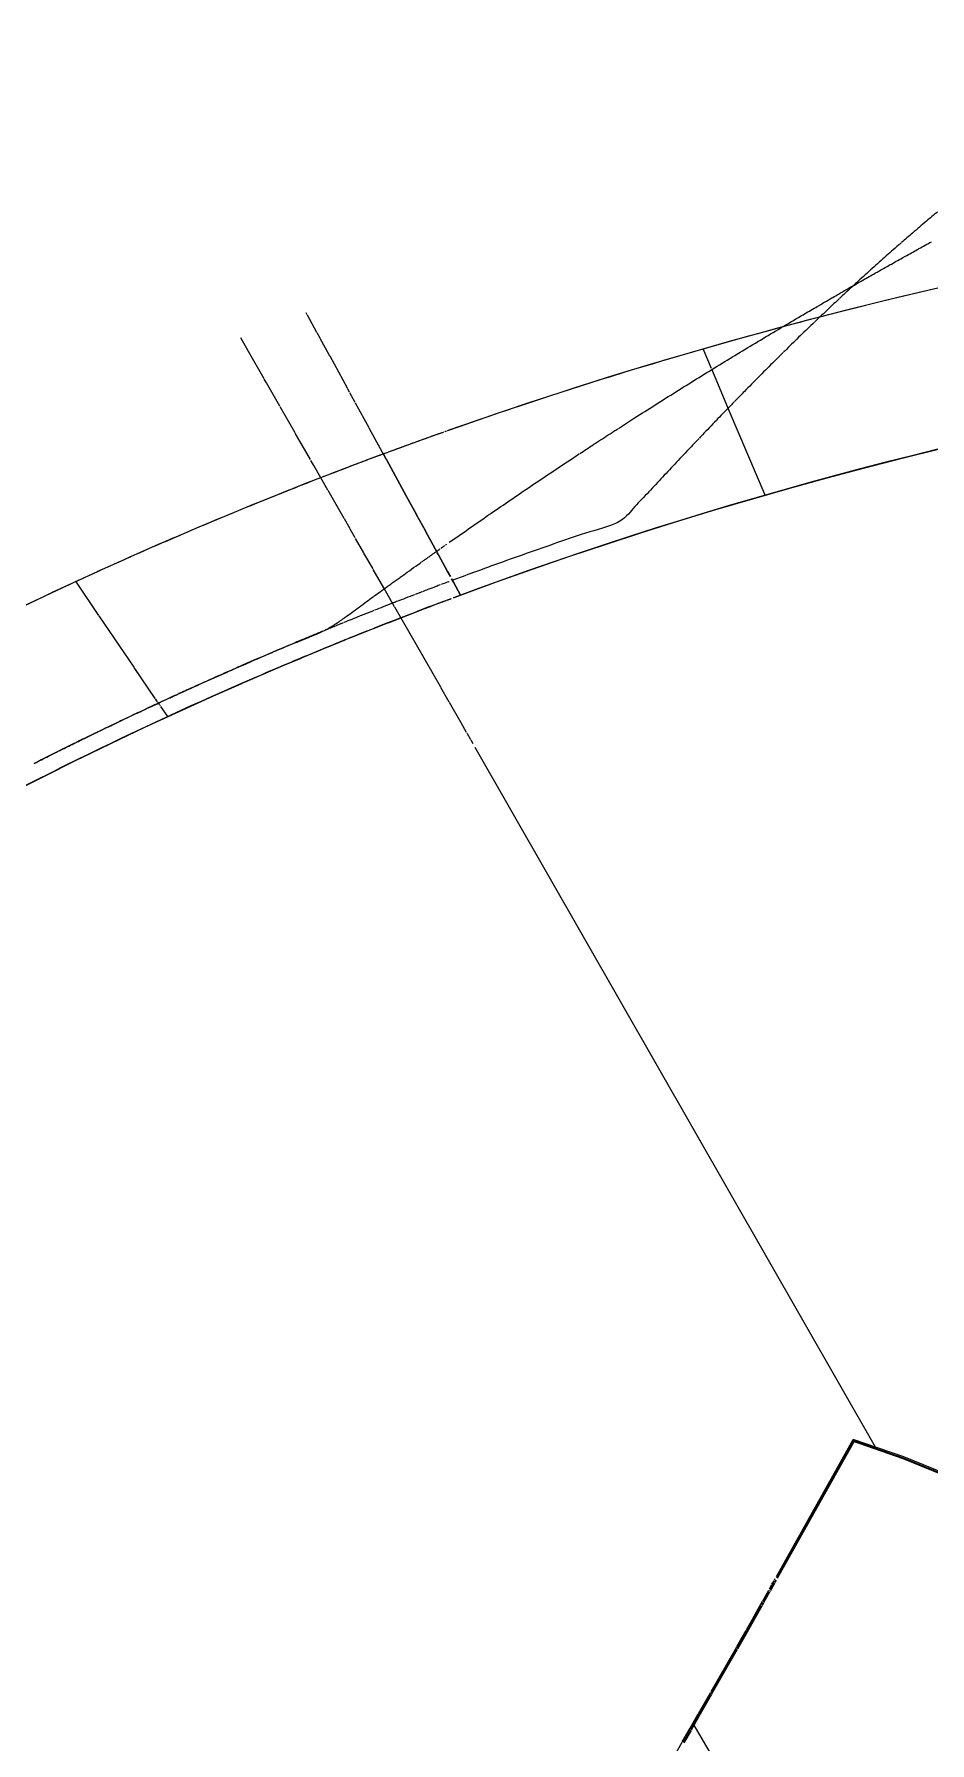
# Model space of a CAD drawing. Header units: millimetres. Extents: x -35445 to 232012, y -57203 to 42724.
# Drawn here: x 156900 to 167959, y 19925 to 41026 of the extents above; entities that cross this region are included whole.
import ezdxf

# ---------------------------------------------------------------- set-up
doc = ezdxf.new("R2010")
doc.units = ezdxf.units.MM
doc.layers.add('C-TOPO', color=7, linetype='Continuous', lineweight=9)
doc.layers.add('C-TOPO-MINR', color=7, linetype='Continuous', lineweight=9)

msp = doc.modelspace()

# ---------------------------------------------------------------- linework, layer by layer
at = {"color": 50, "lineweight": 9}
for p, q in [((160273, 37559), (160259, 37585)), ((160391, 37343), (160275, 37555)), ((159548, 37107), (159450, 37278)), ((160431, 37271), (160394, 37338)), ((160542, 37068), (160431, 37270)), ((159739, 36772), (159548, 37107)), ((160550, 37053), (160542, 37068)), ((160767, 36656), (160553, 37048)), ((159768, 36721), (159742, 36767)), ((159934, 36431), (159769, 36721)), ((160795, 36604), (160769, 36652)), ((160818, 36562), (160798, 36599)), ((160864, 36478), (160818, 36562)), ((160122, 36103), (159938, 36424)), ((161035, 36165), (160868, 36471)), ((160311, 35772), (160124, 36100)), ((161247, 35777), (161038, 36160)), ((161884, 36086), (161815, 36062)), ((161888, 36088), (161820, 36063)), ((161925, 36101), (161888, 36088)), ((161936, 36105), (161893, 36089)), ((161948, 36109), (161933, 36104)), ((161953, 36111), (161938, 36105)), ((161976, 36119), (161969, 36116)), ((161982, 36121), (161972, 36117)), ((161986, 36122), (161976, 36119)), ((161467, 35936), (161271, 35864)), ((161635, 35997), (161475, 35939)), ((161743, 36036), (161726, 36030)), ((161801, 36057), (161740, 36035)), ((161797, 36055), (161745, 36036)), ((161810, 36060), (161801, 36057)), ((161813, 36061), (161802, 36057)), ((160352, 35701), (160316, 35763)), ((160527, 35394), (160353, 35699)), ((160803, 35688), (160747, 35667)), ((160988, 35758), (160807, 35690)), ((161212, 35842), (160993, 35760)), ((161265, 35862), (161212, 35842)), ((161212, 35842), (161247, 35777)), ((161247, 35777), (161212, 35842)), ((161250, 35772), (161498, 35318)), ((161498, 35318), (161250, 35772)), ((161498, 35318), (161250, 35772)), ((160104, 35417), (160029, 35387)), ((160728, 35044), (160531, 35389)), ((161499, 35317), (161621, 35093)), ((161621, 35093), (161499, 35317)), ((161621, 35093), (161499, 35317)), ((159292, 35088), (159270, 35078)), ((159619, 35222), (159611, 35219)), ((160800, 34918), (160730, 35040)), ((161622, 35091), (161731, 34891)), ((161731, 34891), (161622, 35091)), ((161731, 34891), (161622, 35091)), ((160863, 34808), (160802, 34914)), ((161732, 34889), (161876, 34626)), ((161876, 34626), (161732, 34889)), ((161876, 34626), (161732, 34889)), ((160970, 34621), (160869, 34798)), ((161084, 34422), (160972, 34617)), ((161878, 34623), (161890, 34601)), ((161890, 34601), (161878, 34623)), ((161890, 34601), (161878, 34623)), ((158011, 34536), (157675, 34385)), ((158093, 34573), (158015, 34538)), ((161218, 34188), (161087, 34416)), ((161892, 34596), (161922, 34543)), ((161922, 34543), (161892, 34596)), ((161922, 34543), (161892, 34596)), ((161923, 34541), (162004, 34392)), ((162004, 34392), (161923, 34541)), ((162004, 34392), (161923, 34541)), ((157419, 34260), (157415, 34266)), ((157700, 33847), (157421, 34258)), ((161351, 33955), (161218, 34188)), ((162004, 34391), (162020, 34364)), ((162020, 34364), (162004, 34391)), ((162020, 34364), (162004, 34391)), ((162022, 34360), (162039, 34328)), ((162039, 34328), (162022, 34360)), ((162039, 34328), (162022, 34360)), ((158134, 33209), (157702, 33844)), ((158395, 32824), (158135, 33207)), ((158425, 32779), (158398, 32820)), ((158444, 32752), (158428, 32776)), ((158453, 32738), (158447, 32747)), ((158460, 32728), (158455, 32735))]:
    msp.add_line(p, q, dxfattribs=at)
at = {"color": 254, "lineweight": 9}
for p, q in [((165263, 36896), (165161, 37139)), ((161833, 33974), (161788, 33957)), ((161896, 33998), (161838, 33976)), ((161839, 33977), (161943, 34016)), ((161940, 34015), (161901, 34000)), ((161980, 34030), (161942, 34016)), ((161945, 34017), (161983, 34031)), ((161985, 34032), (161991, 34034)), ((162023, 34046), (161996, 34036)), ((162000, 34037), (162031, 34049)), ((162048, 34055), (162032, 34049)), ((162035, 34050), (162050, 34056)), ((161920, 32961), (161354, 33951)), ((161781, 33955), (161791, 33958)), ((161794, 33960), (161830, 33973)), ((160746, 33549), (160843, 33588)), ((160845, 33588), (161099, 33690)), ((161101, 33691), (161267, 33756)), ((160510, 33453), (160739, 33546)), ((160529, 33460), (160510, 33453)), ((162025, 32778), (161921, 32959)), ((158549, 32598), (158463, 32723)), ((162171, 32522), (162027, 32773)), ((162240, 32402), (162171, 32521)), ((162248, 32388), (162243, 32396)), ((162287, 32320), (162249, 32385)), ((162292, 32311), (162287, 32319)), ((162320, 32262), (162294, 32306))]:
    msp.add_line(p, q, dxfattribs=at)
at = {"color": 9, "lineweight": 9}
for p, q in [((165487, 36368), (165266, 36891)), ((162055, 34299), (162077, 34258)), ((162077, 34258), (162055, 34299)), ((162077, 34258), (162055, 34299))]:
    msp.add_line(p, q, dxfattribs=at)
at = {"color": 252, "lineweight": 9}
for p, q in [((165925, 35334), (165487, 36368)), ((162077, 34258), (162164, 34099)), ((162164, 34099), (162077, 34258)), ((162164, 34099), (162077, 34258)), ((162078, 34067), (162164, 34099)), ((167289, 23578), (162346, 32217))]:
    msp.add_line(p, q, dxfattribs=at)
for points in [[(173394, 38860, 0), (172891, 38791, 0), (172388, 38717, 0), (171887, 38638, 0), (171387, 38556, 0), (170887, 38469, 0), (170389, 38377, 0), (169892, 38282, 0), (169397, 38182, 0), (168902, 38078, 0), (168409, 37970, 0), (167917, 37857, 0), (167427, 37740, 0), (166939, 37619, 0), (166624, 37539, 0)], [(162164, 34099, 0), (162609, 34261, 0), (163055, 34420, 0), (163503, 34574, 0), (163953, 34725, 0), (164405, 34872, 0), (164859, 35015, 0), (165315, 35155, 0), (165772, 35290, 0), (166231, 35421, 0), (166692, 35548, 0), (167155, 35672, 0), (167619, 35791, 0), (168084, 35906, 0)]]:
    msp.add_polyline3d(points, dxfattribs=at)
at = {"color": 254, "lineweight": 9}
for points in [[(166127, 37408, 0), (165966, 37364, 0), (165482, 37230, 0), (165000, 37093, 0), (164520, 36951, 0), (164041, 36805, 0), (163565, 36654, 0), (163090, 36500, 0), (162617, 36341, 0), (162147, 36179, 0), (162003, 36128, 0)], [(161272, 33758, 0), (161282, 33762, 0), (161722, 33932, 0), (161781, 33955, 0)], [(160203, 33325, 0), (160409, 33411, 0), (160507, 33451, 0)], [(159469, 33011, 0), (159545, 33044, 0), (159976, 33229, 0), (160196, 33322, 0)], [(157482, 32091, 0), (157845, 32267, 0), (158266, 32467, 0), (158690, 32663, 0), (159116, 32855, 0), (159464, 33009, 0)], [(156155, 31415, 0), (156187, 31432, 0), (156597, 31646, 0), (157011, 31856, 0), (157427, 32063, 0), (157479, 32089, 0)]]:
    msp.add_polyline3d(points, dxfattribs=at)
at = {"color": 9, "lineweight": 9}
msp.add_polyline3d([(166624, 37539, 0), (166451, 37494, 0), (166127, 37408, 0)], dxfattribs=at)
at = {"color": 50, "lineweight": 9}
for points in [[(161739, 36034, 0), (161678, 36012, 0), (161642, 35999, 0)], [(160740, 35664, 0), (160285, 35489, 0), (160108, 35419, 0)], [(160026, 35386, 0), (159826, 35306, 0), (159622, 35224, 0)], [(159269, 35078, 0), (158914, 34929, 0), (158516, 34758, 0)], [(159605, 35217, 0), (159368, 35119, 0), (159270, 35078, 0)], [(158513, 34757, 0), (158461, 34735, 0), (158099, 34575, 0)], [(157673, 34384, 0), (157564, 34334, 0), (157130, 34134, 0)], [(157130, 34134, 0), (157119, 34128, 0), (156677, 33918, 0), (156237, 33705, 0), (156093, 33634, 0)]]:
    msp.add_polyline3d(points, dxfattribs=at)
at = {"color": 252, "lineweight": 9}
for start_param, end_param in [(0.161265, 1.875222), (2.582873, 4.642749)]:
    msp.add_ellipse((181219, -765), major_axis=(48731, 0), ratio=0.823831, start_param=start_param, end_param=end_param, dxfattribs=at)
at = {"color": 27, "lineweight": 9}
msp.add_ellipse((181219, -765), major_axis=(46411, 0), ratio=0.823831, start_param=0.161265, end_param=1.995949, dxfattribs=at)
at = {"color": 254, "lineweight": 9}
for major_axis, start_param, end_param in [((48731, 0), 1.886399, 1.976215), ((46411, 0), 2.002828, 2.01518), ((46411, 0), 2.019284, 2.027668), ((46411, 0), 2.015248, 2.019191), ((46411, 0), 2.033392, 2.040858), ((46411, 0), 2.027843, 2.032775), ((46411, 0), 2.047118, 2.058645), ((46411, 0), 2.040966, 2.046987), ((46411, 0), 2.05872, 2.107752), ((46411, 0), 2.107807, 2.141387)]:
    msp.add_ellipse((181219, -765), major_axis=major_axis, ratio=0.823831, start_param=start_param, end_param=end_param, dxfattribs=at)
at = {"color": 9, "lineweight": 9}
msp.add_ellipse((181219, -765), major_axis=(48731, 0), ratio=0.823831, start_param=1.875222, end_param=1.886399, dxfattribs=at)
at = {"color": 50, "lineweight": 9}
for start_param, end_param in [(1.988157, 1.992533), (1.984426, 1.987989), (1.982426, 1.984269), (2.003874, 2.014492), (1.998934, 2.003843), (1.992663, 1.998832), (2.014588, 2.02076), (2.02082, 2.030316), (2.03803, 2.055318), (2.030389, 2.03749), (2.055376, 2.065335), (2.065409, 2.075084), (2.081127, 2.112616), (2.075097, 2.080999)]:
    msp.add_ellipse((181219, -765), major_axis=(48731, 0), ratio=0.823831, start_param=start_param, end_param=end_param, dxfattribs=at)
at = {"color": 41, "lineweight": 25}
for points, knots in [([(168052, 38830), (168007, 38793), (167905, 38707), (167757, 38581), (167654, 38492), (167608, 38452)], [0.644436509, 0.644436509, 0.644436509, 0.644436509, 0.646575342, 0.649315068, 0.651496825, 0.651496825, 0.651496825, 0.651496825]), ([(167603, 38448), (167593, 38439), (167525, 38380), (167400, 38270), (167283, 38165), (167224, 38112), (167223, 38111)], [0.651577891, 0.651577891, 0.651577891, 0.651577891, 0.652054795, 0.654794521, 0.657534247, 0.657596737, 0.657596737, 0.657596737, 0.657596737]), ([(167485, 38188), (167511, 38203), (167562, 38232), (167614, 38260), (167639, 38274)], [0.284037195, 0.284037195, 0.284037195, 0.284037195, 0.284931507, 0.285784145, 0.285784145, 0.285784145, 0.285784145]), ([(167658, 38285), (167706, 38312), (167759, 38341), (167811, 38370), (167814, 38372)], [0.285999117, 0.285999117, 0.285999117, 0.285999117, 0.287671233, 0.287783473, 0.287783473, 0.287783473, 0.287783473]), ([(167222, 38110), (167166, 38059), (167096, 37995), (167025, 37931), (167011, 37918)], [0.657622155, 0.657622155, 0.657622155, 0.657622155, 0.660273973, 0.660953835, 0.660953835, 0.660953835, 0.660953835]), ([(167297, 38082), (167305, 38087), (167358, 38117), (167411, 38147), (167456, 38172)], [0.281919374, 0.281919374, 0.281919374, 0.281919374, 0.282191781, 0.283708616, 0.283708616, 0.283708616, 0.283708616]), ([(166761, 37775), (166785, 37789), (166841, 37822), (166898, 37854), (166930, 37873)], [0.27591741, 0.27591741, 0.27591741, 0.27591741, 0.276712329, 0.277804746, 0.277804746, 0.277804746, 0.277804746]), ([(166977, 37900), (167010, 37919), (167055, 37945), (167100, 37971), (167112, 37977)], [0.27832259, 0.27832259, 0.27832259, 0.27832259, 0.279452055, 0.279834087, 0.279834087, 0.279834087, 0.279834087]), ([(164114, 36158), (164180, 36202), (164332, 36299), (164569, 36450), (164824, 36610), (165078, 36769), (165332, 36925), (165585, 37079), (165837, 37231), (166087, 37381), (166279, 37494), (166387, 37558), (166413, 37573)], [0.24716956, 0.24716956, 0.24716956, 0.24716956, 0.24931507, 0.25205479, 0.25479452, 0.25753425, 0.26027397, 0.2630137, 0.26575342, 0.26849315, 0.27123288, 0.27206589, 0.27206589, 0.27206589, 0.27206589]), ([(166843, 37762), (166798, 37720), (166696, 37624), (166595, 37528), (166538, 37474)], [0.663615583, 0.663615583, 0.663615583, 0.663615583, 0.665753425, 0.66843066, 0.66843066, 0.66843066, 0.66843066]), ([(166569, 37664), (166575, 37667), (166584, 37673), (166594, 37679), (166598, 37681)], [0.2737979013, 0.2737979013, 0.2737979013, 0.2737979013, 0.2739726027, 0.2741192246, 0.2741192246, 0.2741192246, 0.2741192246]), ([(166535, 37471), (166535, 37471), (166477, 37415), (166361, 37304), (166234, 37180), (166165, 37111), (166154, 37100)], [0.668483866, 0.668483866, 0.668483866, 0.668483866, 0.668493151, 0.671232877, 0.673972603, 0.674521525, 0.674521525, 0.674521525, 0.674521525]), ([(166148, 37095), (166104, 37051), (166002, 36950), (165842, 36790), (165688, 36633), (165590, 36533), (165551, 36493)], [0.674603964, 0.674603964, 0.674603964, 0.674603964, 0.676712329, 0.679452055, 0.682191781, 0.684079659, 0.684079659, 0.684079659, 0.684079659]), ([(165399, 36336), (165374, 36310), (165349, 36284), (165324, 36258), (165324, 36258)], [0.686487198, 0.686487198, 0.686487198, 0.686487198, 0.687671233, 0.687690967, 0.687690967, 0.687690967, 0.687690967]), ([(165549, 36491), (165532, 36473), (165482, 36422), (165432, 36370), (165399, 36336)], [0.684106493, 0.684106493, 0.684106493, 0.684106493, 0.684931507, 0.686487198, 0.686487198, 0.686487198, 0.686487198]), ([(163870, 36000), (163933, 36041), (164012, 36092), (164091, 36143), (164107, 36154)], [0.24455854, 0.24455854, 0.24455854, 0.24455854, 0.246575342, 0.247094116, 0.247094116, 0.247094116, 0.247094116]), ([(165323, 36257), (165266, 36198), (165196, 36125), (165127, 36051), (165114, 36038)], [0.687694668, 0.687694668, 0.687694668, 0.687694668, 0.690410959, 0.691035568, 0.691035568, 0.691035568, 0.691035568]), ([(163636, 35847), (163692, 35884), (163752, 35923), (163813, 35963), (163819, 35967)], [0.242060446, 0.242060446, 0.242060446, 0.242060446, 0.243835616, 0.244008722, 0.244008722, 0.244008722, 0.244008722]), ([(162544, 35111), (162622, 35165), (162786, 35277), (163034, 35446), (163290, 35618), (163489, 35750), (163603, 35825), (163631, 35844)], [0.23036335, 0.23036335, 0.23036335, 0.23036335, 0.23287671, 0.23561644, 0.23835616, 0.24109589, 0.24200434, 0.24200434, 0.24200434, 0.24200434]), ([(162026, 34751), (162107, 34807), (162268, 34920), (162430, 35033), (162511, 35089)], [0.22478798, 0.22478798, 0.22478798, 0.22478798, 0.22739726, 0.230010194, 0.230010194, 0.230010194, 0.230010194]), ([(162515, 35091), (162518, 35093), (162527, 35099), (162536, 35106), (162543, 35110)], [0.2300511069, 0.2300511069, 0.2300511069, 0.2300511069, 0.2301369863, 0.2303453578, 0.2303453578, 0.2303453578, 0.2303453578]), ([(162433, 34417), (162338, 34382), (162212, 34336), (162087, 34290), (162056, 34278)], [0.718537151, 0.718537151, 0.718537151, 0.718537151, 0.720547945, 0.721197303, 0.721197303, 0.721197303, 0.721197303]), ([(161090, 34082), (161145, 34121), (161212, 34170), (161279, 34218), (161291, 34227)], [0.214644911, 0.214644911, 0.214644911, 0.214644911, 0.216438356, 0.216829854, 0.216829854, 0.216829854, 0.216829854]), ([(160821, 33884), (160882, 33929), (160971, 33994), (161059, 34059), (161087, 34079)], [0.211694116, 0.211694116, 0.211694116, 0.211694116, 0.21369863, 0.214609679, 0.214609679, 0.214609679, 0.214609679]), ([(159919, 33425), (159895, 33415), (159746, 33351), (159555, 33269), (159387, 33195), (159345, 33176)], [0.736484444, 0.736484444, 0.736484444, 0.736484444, 0.736986301, 0.739726027, 0.740656811, 0.740656811, 0.740656811, 0.740656811]), ([(159345, 33176), (159465, 33229), (159633, 33302), (159799, 33375), (159847, 33395)], [0.200164449, 0.200164449, 0.200164449, 0.200164449, 0.202739726, 0.203775757, 0.203775757, 0.203775757, 0.203775757]), ([(158901, 32978), (158915, 32985), (159054, 33048), (159200, 33113), (159333, 33171), (159339, 33174)], [0.196962719, 0.196962719, 0.196962719, 0.196962719, 0.197260274, 0.2, 0.200124592, 0.200124592, 0.200124592, 0.200124592]), ([(159339, 33174), (159258, 33138), (159112, 33073), (158966, 33008), (158901, 32978)], [0.740696289, 0.740696289, 0.740696289, 0.740696289, 0.742465753, 0.743906605, 0.743906605, 0.743906605, 0.743906605]), ([(158900, 32978), (158841, 32952), (158761, 32915), (158682, 32879), (158660, 32869)], [0.743912594, 0.743912594, 0.743912594, 0.743912594, 0.745205479, 0.745676106, 0.745676106, 0.745676106, 0.745676106])]:
    msp.add_open_spline(points, degree=3, knots=knots, dxfattribs=at)
for points in [[(167825, 38378), (167876, 38406), (167928, 38435), (167979, 38463)], [(167133, 37989), (167183, 38018), (167233, 38046), (167282, 38074)], [(166749, 37769), (166753, 37771), (166757, 37773), (166761, 37775)], [(166930, 37873), (166937, 37877), (166943, 37881), (166949, 37884)], [(166949, 37884), (166958, 37889), (166968, 37895), (166977, 37900)], [(166413, 37573), (166465, 37603), (166517, 37634), (166569, 37664)], [(166598, 37681), (166618, 37692), (166637, 37704), (166657, 37715)], [(166660, 37717), (166690, 37734), (166719, 37752), (166749, 37769)], [(163820, 35967), (163836, 35978), (163853, 35989), (163870, 36000)], [(159852, 33398), (159874, 33407), (159896, 33417), (159918, 33426)], [(159923, 33428), (159964, 33445), (160005, 33463), (160046, 33480)], [(160044, 33478), (160004, 33461), (159964, 33444), (159924, 33427)], [(158660, 32869), (158740, 32906), (158820, 32942), (158900, 32978)]]:
    msp.add_open_spline(points, degree=3, dxfattribs=at)
at = {"color": 40, "lineweight": 25}
for points in [[(167639, 38274), (167645, 38278), (167651, 38281), (167658, 38285)], [(167814, 38372), (167817, 38374), (167821, 38376), (167825, 38378)], [(167112, 37977), (167119, 37981), (167126, 37985), (167133, 37989)], [(167282, 38074), (167287, 38077), (167292, 38080), (167297, 38082)], [(167456, 38172), (167465, 38177), (167475, 38183), (167485, 38188)]]:
    msp.add_open_spline(points, degree=3, dxfattribs=at)
for points, knots in [([(167011, 37918), (166968, 37878), (166913, 37827), (166858, 37776), (166847, 37765)], [0.660953835, 0.660953835, 0.660953835, 0.660953835, 0.663013699, 0.663555928, 0.663555928, 0.663555928, 0.663555928]), ([(165109, 36033), (165066, 35988), (164966, 35883), (164809, 35716), (164637, 35534), (164469, 35350), (164289, 35170), (164152, 34980), (163692, 34867), (163319, 34730), (162924, 34595), (162631, 34489), (162467, 34430), (162433, 34417)], [0.69110932, 0.69110932, 0.69110932, 0.69110932, 0.69315068, 0.69589041, 0.69863014, 0.70136986, 0.70410959, 0.70684932, 0.70958904, 0.71232877, 0.71506849, 0.71780822, 0.71853715, 0.71853715, 0.71853715, 0.71853715])]:
    msp.add_open_spline(points, degree=3, knots=knots, dxfattribs=at)
at = {"color": 10, "lineweight": 25}
for points in [[(161820, 34606), (161823, 34608), (161826, 34610), (161829, 34612)], [(161830, 34613), (161841, 34620), (161853, 34628), (161864, 34636)], [(161867, 34638), (161881, 34649), (161896, 34659), (161911, 34669)], [(161920, 34676), (161929, 34682), (161938, 34689), (161947, 34695)], [(161952, 34699), (161959, 34703), (161965, 34708), (161972, 34712)], [(161978, 34717), (161984, 34721), (161990, 34726), (161996, 34730)], [(161612, 34458), (161636, 34474), (161660, 34491), (161683, 34508)], [(161691, 34513), (161701, 34521), (161712, 34528), (161722, 34536)], [(161765, 34566), (161779, 34576), (161792, 34586), (161806, 34595)], [(161808, 34597), (161811, 34599), (161814, 34601), (161817, 34603)], [(161322, 34249), (161354, 34272), (161386, 34295), (161418, 34318)], [(157912, 32519), (157901, 32513), (157889, 32508), (157878, 32502)], [(157878, 32502), (157889, 32508), (157900, 32513), (157911, 32518)], [(157498, 32318), (157464, 32302), (157430, 32285), (157397, 32268)], [(157498, 32318), (157563, 32350), (157628, 32381), (157692, 32413)], [(157234, 32188), (157123, 32133), (157013, 32077), (156902, 32021)], [(157211, 32177), (157263, 32202), (157316, 32228), (157368, 32254)]]:
    msp.add_open_spline(points, degree=3, dxfattribs=at)
for points, knots in [([(161419, 34319), (161448, 34340), (161512, 34386), (161577, 34432), (161612, 34457)], [0.218220987, 0.218220987, 0.218220987, 0.218220987, 0.219178082, 0.220311209, 0.220311209, 0.220311209, 0.220311209]), ([(161725, 34538), (161737, 34546), (161749, 34555), (161761, 34564), (161762, 34564)], [0.2215420466, 0.2215420466, 0.2215420466, 0.2215420466, 0.2219178082, 0.2219365428, 0.2219365428, 0.2219365428, 0.2219365428]), ([(157874, 32500), (157789, 32460), (157664, 32399), (157539, 32338), (157498, 32318)], [0.751515787, 0.751515787, 0.751515787, 0.751515787, 0.753424658, 0.754336219, 0.754336219, 0.754336219, 0.754336219]), ([(157695, 32414), (157735, 32434), (157795, 32462), (157855, 32491), (157874, 32500)], [0.188146014, 0.188146014, 0.188146014, 0.188146014, 0.189041096, 0.189467154, 0.189467154, 0.189467154, 0.189467154]), ([(157370, 32255), (157395, 32268), (157438, 32289), (157481, 32310), (157498, 32318)], [0.1857350157, 0.1857350157, 0.1857350157, 0.1857350157, 0.1863013699, 0.1866881598, 0.1866881598, 0.1866881598, 0.1866881598]), ([(156902, 32021), (156961, 32051), (157062, 32102), (157164, 32153), (157206, 32174)], [0.18223989, 0.18223989, 0.18223989, 0.18223989, 0.183561644, 0.18451545, 0.18451545, 0.18451545, 0.18451545]), ([(157391, 32266), (157346, 32243), (157295, 32218), (157244, 32193), (157237, 32189)], [0.755142204, 0.755142204, 0.755142204, 0.755142204, 0.756164384, 0.75630581, 0.75630581, 0.75630581, 0.75630581])]:
    msp.add_open_spline(points, degree=3, knots=knots, dxfattribs=at)
at = {"color": 255, "lineweight": 25}
for points in [[(161291, 34227), (161300, 34233), (161309, 34239), (161317, 34246)], [(161915, 34225), (161898, 34219), (161882, 34213), (161865, 34206)], [(161999, 34257), (161975, 34248), (161951, 34239), (161927, 34230)], [(162013, 34262), (162011, 34261), (162009, 34261), (162007, 34260)], [(162023, 34266), (162020, 34265), (162017, 34264), (162014, 34263)], [(161317, 33996), (161246, 33968), (161175, 33940), (161103, 33912)], [(161346, 34007), (161337, 34004), (161329, 34000), (161321, 33997)], [(161650, 34125), (161634, 34119), (161619, 34113), (161603, 34106)], [(161688, 34139), (161677, 34135), (161665, 34130), (161653, 34126)], [(160609, 33735), (160651, 33761), (160689, 33788), (160727, 33816)], [(160923, 33840), (160857, 33813), (160790, 33786), (160724, 33760)], [(160205, 33543), (160259, 33564), (160313, 33585), (160365, 33607)], [(160508, 33671), (160482, 33661), (160457, 33650), (160431, 33640)], [(160574, 33698), (160553, 33690), (160533, 33682), (160513, 33673)], [(160518, 33680), (160550, 33698), (160580, 33716), (160608, 33734)], [(160715, 33756), (160705, 33752), (160695, 33748), (160685, 33744)], [(160204, 33545), (160150, 33523), (160097, 33500), (160044, 33478)], [(158660, 32869), (158646, 32863), (158632, 32856), (158618, 32850)], [(158618, 32850), (158632, 32856), (158646, 32863), (158660, 32869)], [(157911, 32518), (158002, 32561), (158092, 32604), (158183, 32647)]]:
    msp.add_open_spline(points, degree=3, dxfattribs=at)
for points, knots in [([(161858, 34204), (161826, 34191), (161771, 34171), (161716, 34150), (161694, 34141)], [0.722600273, 0.722600273, 0.722600273, 0.722600273, 0.723287671, 0.723764994, 0.723764994, 0.723764994, 0.723764994]), ([(161598, 34104), (161524, 34076), (161441, 34044), (161359, 34012), (161350, 34009)], [0.724447082, 0.724447082, 0.724447082, 0.724447082, 0.726027397, 0.726207169, 0.726207169, 0.726207169, 0.726207169]), ([(160729, 33817), (160737, 33823), (160768, 33846), (160799, 33868), (160821, 33884)], [0.210686692, 0.210686692, 0.210686692, 0.210686692, 0.210958904, 0.211694116, 0.211694116, 0.211694116, 0.211694116]), ([(161095, 33908), (161060, 33895), (161004, 33872), (160948, 33850), (160926, 33841)], [0.728027649, 0.728027649, 0.728027649, 0.728027649, 0.728767123, 0.729235715, 0.729235715, 0.729235715, 0.729235715]), ([(160427, 33638), (160361, 33611), (160287, 33580), (160213, 33549), (160205, 33546)], [0.732813601, 0.732813601, 0.732813601, 0.732813601, 0.734246575, 0.734415328, 0.734415328, 0.734415328, 0.734415328]), ([(160367, 33608), (160405, 33624), (160455, 33647), (160500, 33671), (160513, 33678)], [0.207407339, 0.207407339, 0.207407339, 0.207407339, 0.208219178, 0.208545654, 0.208545654, 0.208545654, 0.208545654]), ([(160683, 33743), (160658, 33733), (160622, 33718), (160587, 33703), (160575, 33699)], [0.7309786002, 0.7309786002, 0.7309786002, 0.7309786002, 0.7315068493, 0.7317493033, 0.7317493033, 0.7317493033, 0.7317493033]), ([(160046, 33480), (160060, 33485), (160112, 33506), (160165, 33527), (160204, 33542)], [0.205189762, 0.205189762, 0.205189762, 0.205189762, 0.205479452, 0.206269498, 0.206269498, 0.206269498, 0.206269498]), ([(158616, 32849), (158528, 32808), (158318, 32711), (158083, 32600), (157936, 32530), (157912, 32519)], [0.746003604, 0.746003604, 0.746003604, 0.746003604, 0.747945205, 0.750684932, 0.751232615, 0.751232615, 0.751232615, 0.751232615]), ([(158187, 32649), (158188, 32649), (158241, 32675), (158295, 32700), (158348, 32724)], [0.191767446, 0.191767446, 0.191767446, 0.191767446, 0.191780822, 0.192941834, 0.192941834, 0.192941834, 0.192941834]), ([(158349, 32725), (158420, 32758), (158510, 32800), (158599, 32841), (158616, 32849)], [0.19294871, 0.19294871, 0.19294871, 0.19294871, 0.194520548, 0.194896678, 0.194896678, 0.194896678, 0.194896678])]:
    msp.add_open_spline(points, degree=3, knots=knots, dxfattribs=at)
at = {"layer": 'C-TOPO'}
for p, q in [((166064, 21979), (167013, 23672)), ((167483, 23511), (167013, 23672)), ((167638, 23458), (167483, 23511)), ((168256, 23205), (167638, 23458)), ((166039, 21934), (166051, 21956)), ((165896, 21679), (165970, 21812)), ((165978, 21826), (166009, 21881)), ((166010, 21883), (166035, 21927)), ((165804, 21515), (165893, 21674)), ((165689, 21313), (165573, 21110)), ((165712, 21354), (165692, 21319)), ((165804, 21515), (165712, 21355)), ((165570, 21105), (165255, 20554)), ((165252, 20548), (165100, 20283)), ((165001, 20107), (165100, 20283)), ((164903, 19936), (165000, 20106)), ((164327, 18922), (164902, 19933))]:
    msp.add_line(p, q, dxfattribs=at)
at = {"layer": 'C-TOPO', "lineweight": 35}
for p, q in [((166075, 21957), (167033, 23666)), ((167631, 23438), (167003, 23654)), ((168246, 23186), (167631, 23438)), ((165907, 21656), (165981, 21789)), ((165984, 21793), (165988, 21802)), ((165990, 21805), (166020, 21858)), ((166022, 21861), (166046, 21905)), ((166049, 21909), (166062, 21933)), ((165815, 21493), (165885, 21617)), ((165887, 21621), (165905, 21654)), ((165702, 21294), (165815, 21493)), ((165583, 21087), (165702, 21294)), ((165264, 20528), (165582, 21083)), ((165124, 20281), (165264, 20527)), ((165012, 20084), (165124, 20281)), ((164923, 19927), (165011, 20082))]:
    msp.add_line(p, q, dxfattribs=at)
at = {"layer": 'C-TOPO-MINR'}
msp.add_line((165034, 20164), (165950, 18594), dxfattribs=at)

doc.saveas('drawing.dxf')
